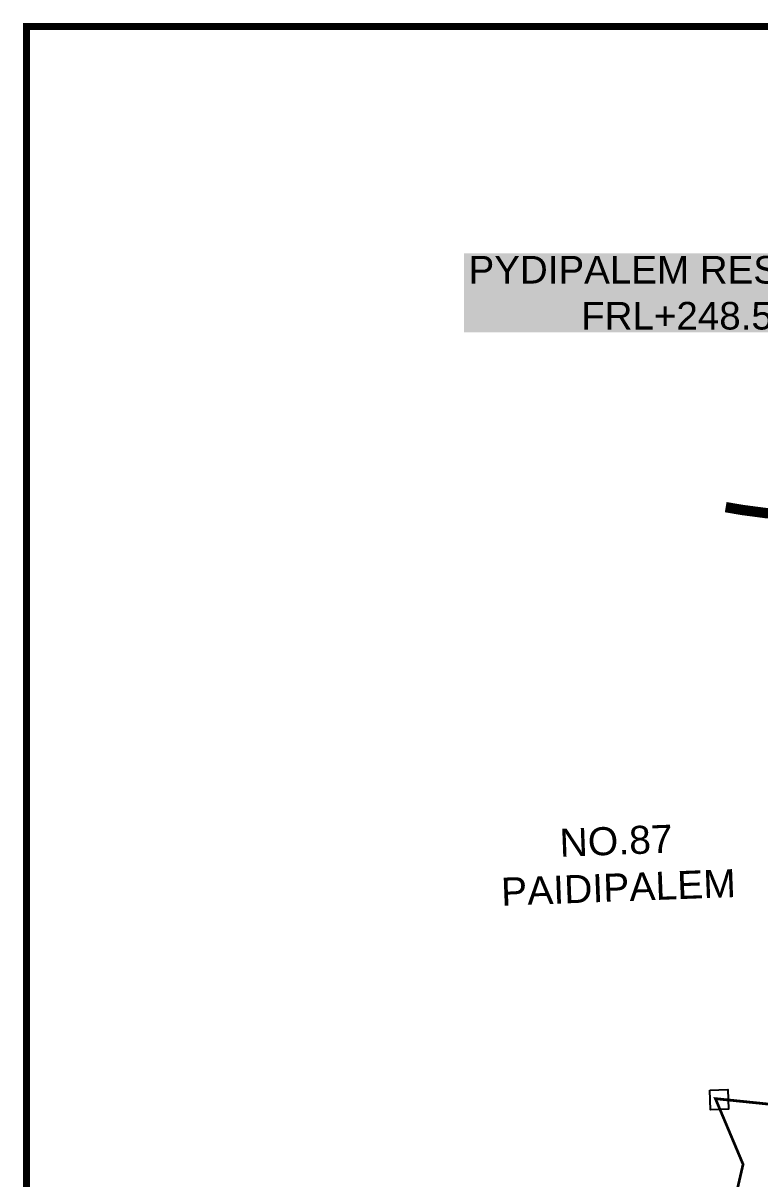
# Model space of a CAD drawing. Header units: inches. Extents: x 196274 to 199415, y 1622864 to 1627776.
# Drawn here: x 196274 to 197343, y 1625607 to 1627283 of the extents above; entities that cross this region are included whole.
import ezdxf

# ---------------------------------------------------------------- set-up
doc = ezdxf.new("R2010")
doc.units = ezdxf.units.IN
doc.header["$LTSCALE"] = 15
doc.header["$MEASUREMENT"] = 0
for name, color, linetype in [('STRUCTURE', 5, 'Continuous'), ('TEXT', 1, 'Continuous'), ('text2', 7, 'Continuous'), ('VILLAGE BOUNADRY', 5, 'Continuous'), ('VILLAGE BOUNADRY STONES', 1, 'Continuous')]:
    doc.layers.add(name, color=color, linetype=linetype)
doc.styles.get("Standard").update_dxf_attribs({"font": 'arial.ttf'})

msp = doc.modelspace()

# ---------------------------------------------------------------- linework, layer by layer
at = {"color": 1, "const_width": 15}
msp.add_lwpolyline([(198209, 1626811), (198114, 1626859.8), (198081.8, 1626867.3), (198053.2, 1626866.3), (198021.9, 1626858.2), (197990.8, 1626838), (197967.3, 1626812.8), (197935.4, 1626779.5), (197875.5, 1626725.9), (197843.4, 1626701.5), (197814.7, 1626682.6), (197712.3, 1626627.7), (197625.6, 1626596.1), (197576.8, 1626584), (197540.1, 1626576.9), (197503.5, 1626572.9), (197464.7, 1626569.5), (197431.5, 1626568.7), (197392.5, 1626569.2), (197352.9, 1626572.3), (197317.3, 1626577), (197293.3, 1626581.1)], dxfattribs=at)
at = {"layer": 'text2', "color": 5, "const_width": 10}
msp.add_lwpolyline([(196279.4, 1627277.9), (199390.2, 1627277.9), (199390.2, 1622869.4), (196279.4, 1622869.4)], close=True, dxfattribs=at)
at = {"layer": 'VILLAGE BOUNADRY', "const_width": 4}
msp.add_lwpolyline([(197287, 1625492), (197318.5, 1625628.3), (197278.4, 1625723.5), (197424.8, 1625708.5), (197443.5, 1625779.9), (197487.1, 1625877.5), (197521.1, 1625948.9), (197538.9, 1625966.7), (197538.8, 1625975.1), (197539.5, 1625991.9), (197542.7, 1626032.9), (197563.8, 1626184.6), (197582.6, 1626316.5), (197628.4, 1626310.4), (197761, 1626386.6), (197772.4, 1626454.6), (197797.1, 1626702.7), (197785.6, 1626736.8), (197752.4, 1626846.3), (197751.1, 1626898.1), (197756.4, 1626950.9), (197764.9, 1627002.8), (197843.5, 1626998.5), (197883.1, 1627075.5)], dxfattribs=at)
at = {"layer": 'VILLAGE BOUNADRY STONES'}
msp.add_lwpolyline([(197270.3, 1625735.9), (197296.5, 1625736.8), (197297.5, 1625708.4), (197271.3, 1625707.4)], close=True, dxfattribs=at)

# ---------------------------------------------------------------- texts
at = {"layer": 'STRUCTURE', "color": 5, "insert": (196918, 1626945.3), "char_height": 40, "width": 664.22, "attachment_point": 1, "bg_fill": 1, "box_fill_scale": 1.1, "bg_fill_color": 7, "bg_fill_true_color": 16777215, "bg_fill_transparency": 0}
msp.add_mtext('\\pi2.35553;PYDIPALEM RESERVOIR\\P\\pi165.64338;FRL+248.500', dxfattribs=at)
at = {"layer": 'TEXT', "insert": (196959.9, 1626111.3), "char_height": 40.631, "width": 340.677, "attachment_point": 1, "rotation": 2.1352}
msp.add_mtext('\\pi91.76541;NO.87 \\P\\pi4.33745;PAIDIPALEM', dxfattribs=at)

doc.saveas('drawing.dxf')
